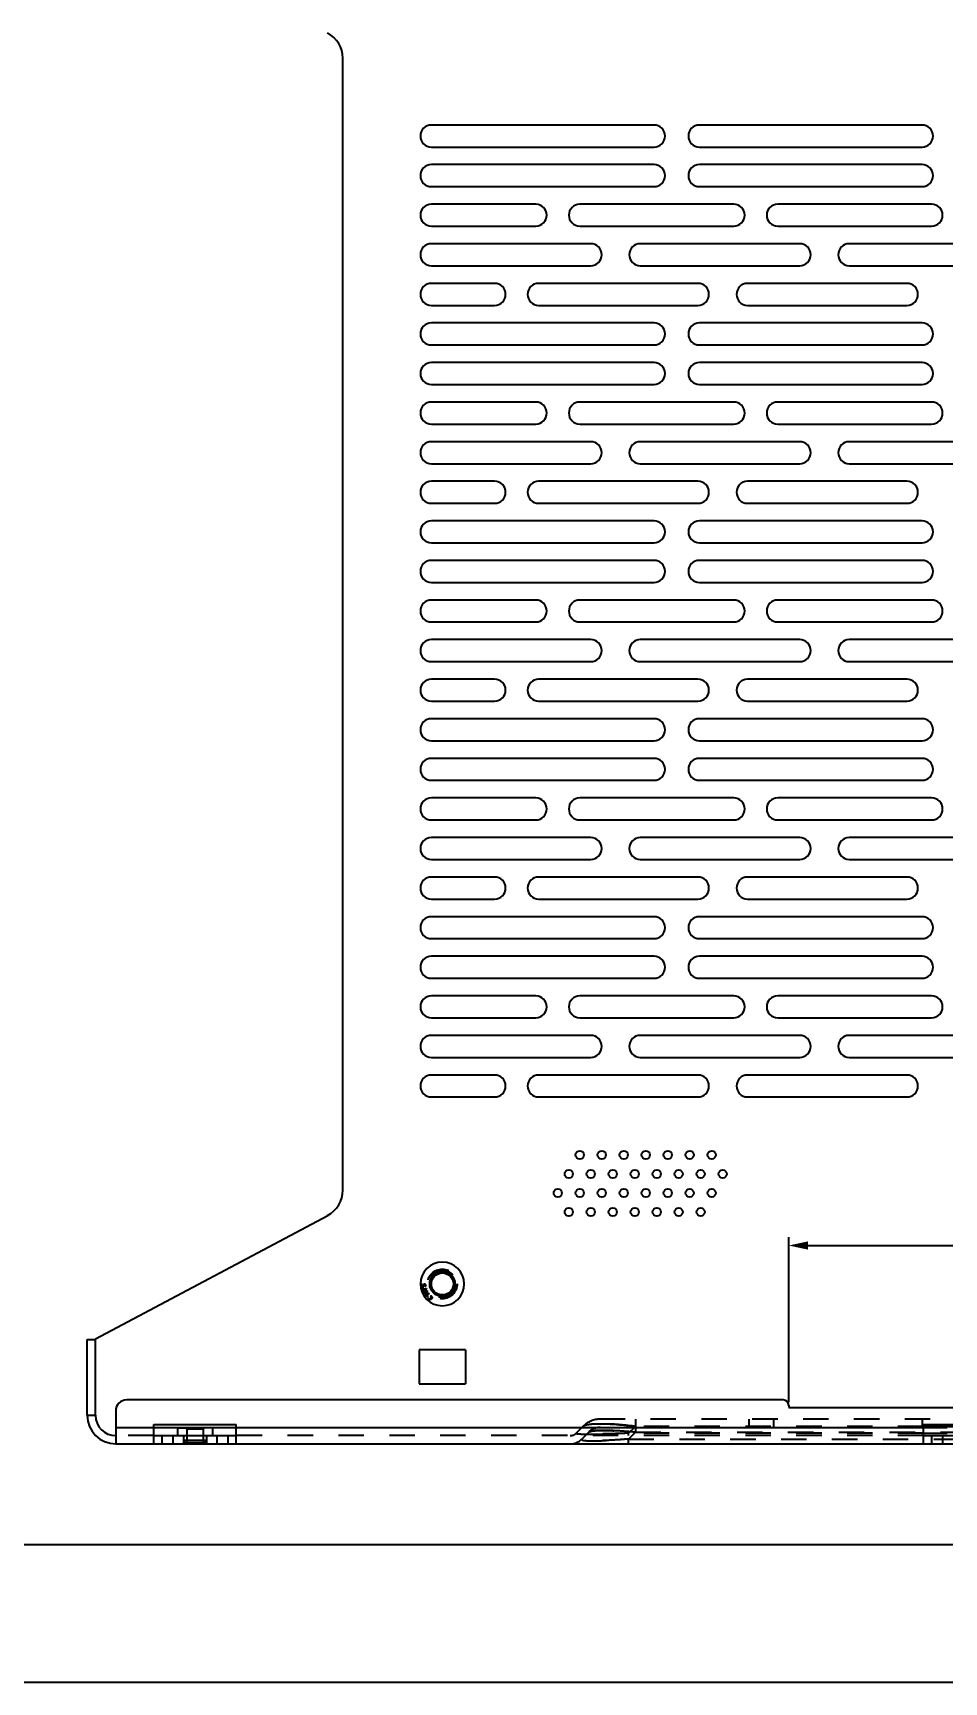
# Model space of a CAD drawing. Header units: millimetres. Extents: x -177 to 18421, y -5017 to 3255.
# Drawn here: x 14174.5 to 14340.3, y 1159.5 to 1459.4 of the extents above; entities that cross this region are included whole.
import ezdxf

# ---------------------------------------------------------------- set-up
doc = ezdxf.new("R2010")
doc.units = ezdxf.units.MM
doc.header["$LTSCALE"] = 46.255
doc.header["$PDMODE"] = 3
doc.header["$PDSIZE"] = 8
doc.linetypes.add('HIDDEN', pattern=[0.2, 0.1, -0.1])
doc.layers.get('0').update_dxf_attribs({"linetype": 'CONTINUOUS'})
doc.layers.get('Defpoints').update_dxf_attribs({"linetype": 'CONTINUOUS'})
for name, color, linetype in [('02___PRT_ALL_AXES', 7, 'CONTINUOUS'), ('03___PRT_ALL_CURVES', 7, 'CONTINUOUS'), ('DEFAULT_2', 8, 'HIDDEN')]:
    doc.layers.add(name, color=color, linetype=linetype)
doc.styles.get("Standard").update_dxf_attribs({"font": 'txt', "width": 0.85})
doc.dimstyles.new('DIMSTYLE_1', dxfattribs={"dimtxt": 3.5, "dimasz": 3.5, "dimexe": 1.5, "dimexo": 1, "dimgap": 0.875, "dimtad": 1, "dimdsep": 46, "dimtxsty": 'Standard', "dimblk": '_FILLED', "dimcen": 0.09, "dimadec": 0, "dimazin": 0, "dimtp": 0.01, "dimtm": 0.01, "dimtfac": 1, "dimtofl": 0, "dimtmove": 0, "dimatfit": 3, "dimldrblk": '_FILLED', "dimfxl": 0, "dimtolj": 1, "dimarcsym": 0})

# ---------------------------------------------------------------- blocks, each defined once
blk = doc.blocks.new('_FILLED')
at = {"color": 0, "linetype": 'ByBlock'}
blk.add_solid([(0, 0), (-1, 0.214), (-1, -0.214)], dxfattribs=at)
blk = doc.blocks.new('*D186')
at = {"color": 0, "linetype": 'Continuous', "lineweight": -2, "transparency": 16777216}
for p, q in [((14312.01, 1210.37), (14312.01, 1240.36)), ((14315.51, 1238.86), (14412.51, 1238.86)), ((14416.01, 1210.37), (14416.01, 1240.36))]:
    blk.add_line(p, q, dxfattribs=at)
at = {"layer": 'Defpoints', "color": 0, "linetype": 'Continuous', "transparency": 16777216}
for p in [(14416.01, 1238.86), (14312.01, 1209.37), (14416.01, 1209.37)]:
    blk.add_point(p, dxfattribs=at)
at = {"color": 0, "linetype": 'Continuous', "lineweight": -2, "transparency": 16777216, "xscale": 3.5, "yscale": 3.5, "zscale": 3.5, "rotation": 180}
blk.add_blockref('_FILLED', (14312.01, 1238.86), dxfattribs=at)
at = {"color": 0, "linetype": 'Continuous', "lineweight": -2, "transparency": 16777216, "xscale": 3.5, "yscale": 3.5, "zscale": 3.5}
blk.add_blockref('_FILLED', (14416.01, 1238.86), dxfattribs=at)
at = {"color": 0, "linetype": 'Continuous', "transparency": 16777216, "insert": (14364.01, 1243.24), "char_height": 3.5, "width": 12.75, "attachment_point": 2}
blk.add_mtext('\\A1;104', dxfattribs=at)
blk = doc.blocks.new('*D187')
at = {"color": 0, "linetype": 'Continuous', "lineweight": -2, "transparency": 16777216}
for p, q in [((14365.51, 1222.17), (14343.14, 1222.17)), ((14365.51, 1206.77), (14365.51, 1223.67)), ((14387.51, 1222.17), (14369.01, 1222.17)), ((14391.01, 1206.77), (14391.01, 1223.67))]:
    blk.add_line(p, q, dxfattribs=at)
at = {"layer": 'Defpoints', "color": 0, "linetype": 'Continuous', "transparency": 16777216}
for p in [(14391.01, 1222.17), (14365.51, 1205.77), (14391.01, 1205.77)]:
    blk.add_point(p, dxfattribs=at)
at = {"color": 0, "linetype": 'Continuous', "lineweight": -2, "transparency": 16777216, "xscale": 3.5, "yscale": 3.5, "zscale": 3.5, "rotation": 180}
blk.add_blockref('_FILLED', (14365.51, 1222.17), dxfattribs=at)
at = {"color": 0, "linetype": 'Continuous', "lineweight": -2, "transparency": 16777216, "xscale": 3.5, "yscale": 3.5, "zscale": 3.5}
blk.add_blockref('_FILLED', (14391.01, 1222.17), dxfattribs=at)
at = {"color": 0, "linetype": 'Continuous', "transparency": 16777216, "insert": (14356.98, 1226.55), "char_height": 3.5, "width": 17, "attachment_point": 3}
blk.add_mtext('\\A1;25.5', dxfattribs=at)

msp = doc.modelspace()

# ---------------------------------------------------------------- linework, layer by layer
at = {"color": 7, "linetype": 'Continuous'}
for p, q in [((14230.908, 1248.924), (14230.908, 1454.824)), ((14287.508, 1442.674), (14247.008, 1442.674)), ((14336.258, 1442.674), (14295.758, 1442.674)), ((14247.008, 1438.674), (14287.508, 1438.674)), ((14295.758, 1438.674), (14336.258, 1438.674)), ((14287.508, 1435.474), (14247.008, 1435.474)), ((14336.258, 1435.474), (14295.758, 1435.474)), ((14247.008, 1431.474), (14287.508, 1431.474)), ((14295.758, 1431.474), (14336.258, 1431.474)), ((14266.008, 1428.274), (14247.008, 1428.274)), ((14302.008, 1428.274), (14274.008, 1428.274)), ((14338.008, 1428.274), (14310.008, 1428.274)), ((14247.008, 1424.274), (14266.008, 1424.274)), ((14274.008, 1424.274), (14302.008, 1424.274)), ((14310.008, 1424.274), (14338.008, 1424.274)), ((14276.008, 1421.074), (14247.008, 1421.074)), ((14314.008, 1421.074), (14285.008, 1421.074)), ((14352.008, 1421.074), (14323.008, 1421.074)), ((14247.008, 1417.074), (14276.008, 1417.074)), ((14285.008, 1417.074), (14314.008, 1417.074)), ((14323.008, 1417.074), (14352.008, 1417.074)), ((14258.508, 1413.874), (14247.008, 1413.874)), ((14295.508, 1413.874), (14266.508, 1413.874)), ((14333.508, 1413.874), (14304.508, 1413.874)), ((14247.008, 1409.874), (14258.508, 1409.874)), ((14266.508, 1409.874), (14295.508, 1409.874)), ((14304.508, 1409.874), (14333.508, 1409.874)), ((14287.508, 1406.674), (14247.008, 1406.674)), ((14336.258, 1406.674), (14295.758, 1406.674)), ((14247.008, 1402.674), (14287.508, 1402.674)), ((14295.758, 1402.674), (14336.258, 1402.674)), ((14287.508, 1399.474), (14247.008, 1399.474)), ((14336.258, 1399.474), (14295.758, 1399.474)), ((14247.008, 1395.474), (14287.508, 1395.474)), ((14295.758, 1395.474), (14336.258, 1395.474)), ((14266.008, 1392.274), (14247.008, 1392.274)), ((14302.008, 1392.274), (14274.008, 1392.274)), ((14338.008, 1392.274), (14310.008, 1392.274)), ((14247.008, 1388.274), (14266.008, 1388.274)), ((14274.008, 1388.274), (14302.008, 1388.274)), ((14310.008, 1388.274), (14338.008, 1388.274)), ((14276.008, 1385.074), (14247.008, 1385.074)), ((14314.008, 1385.074), (14285.008, 1385.074)), ((14352.008, 1385.074), (14323.008, 1385.074)), ((14247.008, 1381.074), (14276.008, 1381.074)), ((14285.008, 1381.074), (14314.008, 1381.074)), ((14323.008, 1381.074), (14352.008, 1381.074)), ((14258.508, 1377.874), (14247.008, 1377.874)), ((14295.508, 1377.874), (14266.508, 1377.874)), ((14333.508, 1377.874), (14304.508, 1377.874)), ((14247.008, 1373.874), (14258.508, 1373.874)), ((14266.508, 1373.874), (14295.508, 1373.874)), ((14304.508, 1373.874), (14333.508, 1373.874)), ((14287.508, 1370.674), (14247.008, 1370.674)), ((14336.258, 1370.674), (14295.758, 1370.674)), ((14247.008, 1366.674), (14287.508, 1366.674)), ((14295.758, 1366.674), (14336.258, 1366.674)), ((14287.508, 1363.474), (14247.008, 1363.474)), ((14336.258, 1363.474), (14295.758, 1363.474)), ((14247.008, 1359.474), (14287.508, 1359.474)), ((14295.758, 1359.474), (14336.258, 1359.474)), ((14266.008, 1356.274), (14247.008, 1356.274)), ((14302.008, 1356.274), (14274.008, 1356.274)), ((14338.008, 1356.274), (14310.008, 1356.274)), ((14247.008, 1352.274), (14266.008, 1352.274)), ((14274.008, 1352.274), (14302.008, 1352.274)), ((14310.008, 1352.274), (14338.008, 1352.274)), ((14276.008, 1349.074), (14247.008, 1349.074)), ((14314.008, 1349.074), (14285.008, 1349.074)), ((14352.008, 1349.074), (14323.008, 1349.074)), ((14247.008, 1345.074), (14276.008, 1345.074)), ((14285.008, 1345.074), (14314.008, 1345.074)), ((14323.008, 1345.074), (14352.008, 1345.074)), ((14258.508, 1341.874), (14247.008, 1341.874)), ((14295.508, 1341.874), (14266.508, 1341.874)), ((14333.508, 1341.874), (14304.508, 1341.874)), ((14247.008, 1337.874), (14258.508, 1337.874)), ((14266.508, 1337.874), (14295.508, 1337.874)), ((14304.508, 1337.874), (14333.508, 1337.874)), ((14287.508, 1334.674), (14247.008, 1334.674)), ((14336.258, 1334.674), (14295.758, 1334.674)), ((14247.008, 1330.674), (14287.508, 1330.674)), ((14295.758, 1330.674), (14336.258, 1330.674)), ((14287.508, 1327.474), (14247.008, 1327.474)), ((14336.258, 1327.474), (14295.758, 1327.474)), ((14247.008, 1323.474), (14287.508, 1323.474)), ((14295.758, 1323.474), (14336.258, 1323.474)), ((14266.008, 1320.274), (14247.008, 1320.274)), ((14302.008, 1320.274), (14274.008, 1320.274)), ((14338.008, 1320.274), (14310.008, 1320.274)), ((14247.008, 1316.274), (14266.008, 1316.274)), ((14274.008, 1316.274), (14302.008, 1316.274)), ((14310.008, 1316.274), (14338.008, 1316.274)), ((14276.008, 1313.074), (14247.008, 1313.074)), ((14314.008, 1313.074), (14285.008, 1313.074)), ((14352.008, 1313.074), (14323.008, 1313.074)), ((14247.008, 1309.074), (14276.008, 1309.074)), ((14285.008, 1309.074), (14314.008, 1309.074)), ((14323.008, 1309.074), (14352.008, 1309.074)), ((14258.508, 1305.874), (14247.008, 1305.874)), ((14295.508, 1305.874), (14266.508, 1305.874)), ((14333.508, 1305.874), (14304.508, 1305.874)), ((14247.008, 1301.874), (14258.508, 1301.874)), ((14266.508, 1301.874), (14295.508, 1301.874)), ((14304.508, 1301.874), (14333.508, 1301.874)), ((14287.508, 1298.674), (14247.008, 1298.674)), ((14336.258, 1298.674), (14295.758, 1298.674)), ((14247.008, 1294.674), (14287.508, 1294.674)), ((14295.758, 1294.674), (14336.258, 1294.674)), ((14287.508, 1291.474), (14247.008, 1291.474)), ((14336.258, 1291.474), (14295.758, 1291.474)), ((14247.008, 1287.474), (14287.508, 1287.474)), ((14295.758, 1287.474), (14336.258, 1287.474)), ((14266.008, 1284.274), (14247.008, 1284.274)), ((14302.008, 1284.274), (14274.008, 1284.274)), ((14338.008, 1284.274), (14310.008, 1284.274)), ((14247.008, 1280.274), (14266.008, 1280.274)), ((14274.008, 1280.274), (14302.008, 1280.274)), ((14310.008, 1280.274), (14338.008, 1280.274)), ((14276.008, 1277.074), (14247.008, 1277.074)), ((14314.008, 1277.074), (14285.008, 1277.074)), ((14352.008, 1277.074), (14323.008, 1277.074)), ((14247.008, 1273.074), (14276.008, 1273.074)), ((14285.008, 1273.074), (14314.008, 1273.074)), ((14323.008, 1273.074), (14352.008, 1273.074)), ((14258.508, 1269.874), (14247.008, 1269.874)), ((14295.508, 1269.874), (14266.508, 1269.874)), ((14333.508, 1269.874), (14304.508, 1269.874)), ((14247.008, 1265.874), (14258.508, 1265.874)), ((14266.508, 1265.874), (14295.508, 1265.874)), ((14304.508, 1265.874), (14333.508, 1265.874)), ((14185.908, 1221.873), (14228.15, 1244.333)), ((14245.057, 1231.685), (14245.041, 1231.623)), ((14245.049, 1231.521), (14245.075, 1231.461)), ((14245.116, 1231.753), (14245.057, 1231.685)), ((14245.075, 1231.461), (14245.121, 1231.415)), ((14245.219, 1231.798), (14245.116, 1231.753)), ((14245.121, 1231.415), (14245.21, 1231.371)), ((14245.168, 1231.631), (14245.186, 1231.683)), ((14245.176, 1231.532), (14245.168, 1231.631)), ((14245.201, 1231.483), (14245.176, 1231.532)), ((14245.186, 1231.683), (14245.246, 1231.725)), ((14245.247, 1231.449), (14245.201, 1231.483)), ((14245.21, 1231.371), (14245.297, 1231.353)), ((14245.303, 1231.817), (14245.219, 1231.798)), ((14246.136, 1231.042), (14245.219, 1230.674)), ((14245.242, 1230.602), (14245.967, 1230.893)), ((14245.246, 1231.725), (14245.309, 1231.743)), ((14245.312, 1231.429), (14245.247, 1231.449)), ((14245.297, 1231.353), (14245.403, 1231.361)), ((14245.967, 1230.893), (14245.302, 1230.438)), ((14245.309, 1231.743), (14245.303, 1231.817)), ((14245.376, 1231.434), (14245.312, 1231.429)), ((14245.339, 1230.345), (14246.135, 1230.476)), ((14245.437, 1231.464), (14245.376, 1231.434)), ((14245.403, 1231.361), (14245.486, 1231.393)), ((14246.135, 1230.476), (14245.41, 1230.185)), ((14245.419, 1230.431), (14246.178, 1230.938)), ((14246.318, 1230.59), (14245.419, 1230.431)), ((14245.477, 1231.505), (14245.437, 1231.464)), ((14245.443, 1230.117), (14246.36, 1230.486)), ((14245.566, 1231.182), (14245.463, 1231.156)), ((14245.463, 1231.156), (14245.506, 1230.986)), ((14245.494, 1231.556), (14245.477, 1231.505)), ((14245.486, 1231.393), (14245.567, 1231.449)), ((14245.506, 1231.683), (14245.488, 1231.631)), ((14245.488, 1231.631), (14245.494, 1231.556)), ((14245.544, 1231.736), (14245.506, 1231.683)), ((14245.506, 1230.986), (14245.609, 1231.012)), ((14245.625, 1231.792), (14245.544, 1231.736)), ((14245.609, 1231.012), (14245.566, 1231.182)), ((14245.567, 1231.449), (14245.605, 1231.502)), ((14245.605, 1231.502), (14245.622, 1231.566)), ((14245.616, 1231.641), (14245.634, 1231.68)), ((14245.622, 1231.566), (14245.616, 1231.641)), ((14245.709, 1231.811), (14245.625, 1231.792)), ((14245.634, 1231.68), (14245.674, 1231.721)), ((14245.674, 1231.721), (14245.736, 1231.738)), ((14245.794, 1231.818), (14245.709, 1231.811)), ((14245.736, 1231.738), (14245.779, 1231.742)), ((14245.779, 1231.742), (14245.843, 1231.734)), ((14245.88, 1231.812), (14245.794, 1231.818)), ((14245.86, 1231.522), (14245.818, 1231.506)), ((14245.818, 1231.506), (14245.824, 1231.432)), ((14245.824, 1231.432), (14245.887, 1231.449)), ((14245.939, 1230.074), (14245.834, 1230.001)), ((14245.834, 1230.001), (14246.004, 1229.754)), ((14245.843, 1231.734), (14245.889, 1231.7)), ((14245.9, 1231.55), (14245.86, 1231.522)), ((14245.969, 1231.769), (14245.88, 1231.812)), ((14245.887, 1231.449), (14245.969, 1231.493)), ((14245.889, 1231.7), (14245.913, 1231.664)), ((14245.919, 1231.59), (14245.9, 1231.55)), ((14245.913, 1231.664), (14245.919, 1231.59)), ((14246.583, 1230.151), (14245.939, 1230.074)), ((14246.015, 1231.722), (14245.969, 1231.769)), ((14245.969, 1231.493), (14246.028, 1231.548)), ((14245.989, 1230.001), (14246.442, 1230.055)), ((14246.109, 1229.826), (14245.989, 1230.001)), ((14246.04, 1231.674), (14246.015, 1231.722)), ((14246.028, 1231.548), (14246.045, 1231.612)), ((14246.045, 1231.612), (14246.04, 1231.674)), ((14246.442, 1230.055), (14246.109, 1229.826)), ((14246.178, 1230.938), (14246.136, 1231.042)), ((14246.151, 1229.764), (14246.625, 1230.089)), ((14246.36, 1230.486), (14246.318, 1230.59)), ((14246.625, 1230.089), (14246.583, 1230.151)), ((14246.004, 1229.754), (14245.758, 1229.586)), ((14245.802, 1229.525), (14246.046, 1229.692)), ((14246.046, 1229.692), (14246.117, 1229.589)), ((14246.117, 1229.589), (14246.222, 1229.661)), ((14246.222, 1229.661), (14246.151, 1229.764)), ((14246.381, 1229.549), (14246.303, 1229.476)), ((14246.303, 1229.476), (14246.424, 1229.348)), ((14246.389, 1229.018), (14246.326, 1228.941)), ((14246.501, 1229.422), (14246.381, 1229.549)), ((14246.996, 1229.209), (14246.389, 1229.018)), ((14246.424, 1229.348), (14246.501, 1229.422)), ((14246.466, 1228.955), (14247.004, 1229.12)), ((14246.737, 1228.734), (14246.466, 1228.955)), ((14246.674, 1228.657), (14246.737, 1228.734)), ((14246.879, 1229.58), (14246.815, 1229.522)), ((14246.815, 1229.522), (14246.864, 1229.482)), ((14246.864, 1229.482), (14246.924, 1229.516)), ((14246.971, 1229.614), (14246.879, 1229.58)), ((14246.924, 1229.516), (14246.979, 1229.525)), ((14247.037, 1229.615), (14246.971, 1229.614)), ((14246.979, 1229.525), (14247.041, 1229.502)), ((14247.069, 1229.26), (14246.996, 1229.209)), ((14247.004, 1229.12), (14247.064, 1229.154)), ((14247.118, 1229.577), (14247.037, 1229.615)), ((14247.041, 1229.502), (14247.08, 1229.471)), ((14247.064, 1229.154), (14247.127, 1229.212)), ((14247.096, 1229.293), (14247.069, 1229.26)), ((14247.08, 1229.471), (14247.115, 1229.415)), ((14247.117, 1229.358), (14247.096, 1229.293)), ((14247.115, 1229.415), (14247.117, 1229.358)), ((14247.157, 1229.545), (14247.118, 1229.577)), ((14247.127, 1229.212), (14247.154, 1229.245)), ((14247.154, 1229.245), (14247.198, 1229.319)), ((14247.202, 1229.481), (14247.157, 1229.545)), ((14247.198, 1229.319), (14247.214, 1229.417)), ((14247.214, 1229.417), (14247.202, 1229.481)), ((14184.408, 1221.773), (14185.908, 1221.773)), ((14185.908, 1207.974), (14185.908, 1221.773)), ((14244.808, 1219.874), (14244.808, 1213.674)), ((14253.208, 1219.874), (14244.808, 1219.874)), ((14253.208, 1219.874), (14253.208, 1213.674)), ((14244.808, 1213.674), (14253.208, 1213.674)), ((14184.408, 1207.974), (14185.908, 1207.974)), ((14336.508, 1205.956), (14351.508, 1205.956)), ((14196.508, 1205.774), (14211.508, 1205.774)), ((14196.508, 1204.274), (14211.508, 1204.274)), ((14198.008, 1204.274), (14198.008, 1202.774)), ((14200.008, 1204.274), (14200.008, 1202.774)), ((14200.846, 1205.774), (14200.846, 1205.724)), ((14200.846, 1205.724), (14200.856, 1205.724)), ((14200.856, 1205.774), (14200.856, 1205.724)), ((14201.12, 1205.774), (14201.12, 1205.724)), ((14201.152, 1205.724), (14201.12, 1205.724)), ((14201.152, 1205.774), (14201.152, 1205.724)), ((14201.233, 1205.774), (14201.233, 1205.724)), ((14201.283, 1205.724), (14201.233, 1205.724)), ((14201.283, 1205.774), (14201.283, 1205.724)), ((14201.377, 1205.774), (14201.377, 1205.724)), ((14201.42, 1205.724), (14201.377, 1205.724)), ((14201.42, 1205.774), (14201.42, 1205.724)), ((14201.783, 1205.774), (14201.783, 1205.724)), ((14201.783, 1205.724), (14201.857, 1205.724)), ((14201.818, 1205.774), (14201.818, 1205.724)), ((14201.832, 1205.774), (14201.832, 1205.724)), ((14201.836, 1205.774), (14201.836, 1205.724)), ((14201.857, 1205.774), (14201.857, 1205.724)), ((14202.621, 1205.774), (14202.621, 1205.724)), ((14202.621, 1205.724), (14203.039, 1205.724)), ((14202.658, 1205.774), (14202.658, 1205.724)), ((14202.751, 1205.774), (14202.751, 1205.724)), ((14203.039, 1205.774), (14203.039, 1205.724)), ((14208.008, 1204.274), (14208.008, 1202.774)), ((14210.008, 1204.274), (14210.008, 1202.774)), ((14336.508, 1204.713), (14340.833, 1204.713)), ((14336.508, 1204.274), (14351.508, 1204.274)), ((14338.008, 1204.274), (14338.008, 1202.774)), ((14340.008, 1204.274), (14340.008, 1202.774)), ((13724.839, 1159.458), (15274.839, 1159.458))]:
    msp.add_line(p, q, dxfattribs=at)
at = {"color": 3, "linetype": 'Continuous'}
for p, q in [((14184.408, 1207.974), (14184.408, 1221.773)), ((14311.008, 1210.774), (14191.608, 1210.774)), ((14312.008, 1209.774), (14312.008, 1209.374)), ((14312.008, 1209.374), (14364.508, 1209.374)), ((14189.608, 1208.774), (14189.608, 1202.774)), ((14196.508, 1202.774), (14196.508, 1206.274)), ((14196.508, 1206.274), (14211.508, 1206.274)), ((14211.508, 1202.774), (14211.508, 1206.274)), ((14336.508, 1206.274), (14351.508, 1206.274)), ((14336.508, 1202.774), (14336.508, 1206.274)), ((14189.608, 1205.774), (14196.508, 1205.774)), ((14211.508, 1205.774), (14336.508, 1205.774)), ((14189.608, 1202.774), (14638.408, 1202.774))]:
    msp.add_line(p, q, dxfattribs=at)
at = {"color": 7, "linetype": 'Continuous'}
msp.add_lwpolyline([(13749.839, 1184.458), (15249.839, 1184.458), (15249.839, 2234.458), (13749.839, 2234.458)], close=True, dxfattribs=at)
for radius in [2.3, 2]:
    msp.add_circle((14249.008, 1231.874), radius, dxfattribs=at)
for centre, radius, start, end in [((14225.708, 1454.824), 5.2, 0, 62), ((14247.008, 1440.674), 2, 90, 270), ((14287.508, 1440.674), 2, 270, 90), ((14295.758, 1440.674), 2, 90, 270), ((14336.258, 1440.674), 2, 270, 90), ((14247.008, 1433.474), 2, 90, 270), ((14287.508, 1433.474), 2, 270, 90), ((14295.758, 1433.474), 2, 90, 270), ((14336.258, 1433.474), 2, 270, 90), ((14247.008, 1426.274), 2, 90, 270), ((14266.008, 1426.274), 2, 270, 90), ((14274.008, 1426.274), 2, 90, 270), ((14302.008, 1426.274), 2, 270, 90), ((14310.008, 1426.274), 2, 90, 270), ((14338.008, 1426.274), 2, 270, 90), ((14247.008, 1419.074), 2, 90, 270), ((14276.008, 1419.074), 2, 270, 90), ((14285.008, 1419.074), 2, 90, 270), ((14314.008, 1419.074), 2, 270, 90), ((14323.008, 1419.074), 2, 90, 270), ((14247.008, 1411.874), 2, 90, 270), ((14258.508, 1411.874), 2, 270, 90), ((14266.508, 1411.874), 2, 90, 270), ((14295.508, 1411.874), 2, 270, 90), ((14304.508, 1411.874), 2, 90, 270), ((14333.508, 1411.874), 2, 270, 90), ((14247.008, 1404.674), 2, 90, 270), ((14287.508, 1404.674), 2, 270, 90), ((14295.758, 1404.674), 2, 90, 270), ((14336.258, 1404.674), 2, 270, 90), ((14247.008, 1397.474), 2, 90, 270), ((14287.508, 1397.474), 2, 270, 90), ((14295.758, 1397.474), 2, 90, 270), ((14336.258, 1397.474), 2, 270, 90), ((14247.008, 1390.274), 2, 90, 270), ((14266.008, 1390.274), 2, 270, 90), ((14274.008, 1390.274), 2, 90, 270), ((14302.008, 1390.274), 2, 270, 90), ((14310.008, 1390.274), 2, 90, 270), ((14338.008, 1390.274), 2, 270, 90), ((14247.008, 1383.074), 2, 90, 270), ((14276.008, 1383.074), 2, 270, 90), ((14285.008, 1383.074), 2, 90, 270), ((14314.008, 1383.074), 2, 270, 90), ((14323.008, 1383.074), 2, 90, 270), ((14247.008, 1375.874), 2, 90, 270), ((14258.508, 1375.874), 2, 270, 90), ((14266.508, 1375.874), 2, 90, 270), ((14295.508, 1375.874), 2, 270, 90), ((14304.508, 1375.874), 2, 90, 270), ((14333.508, 1375.874), 2, 270, 90), ((14247.008, 1368.674), 2, 90, 270), ((14287.508, 1368.674), 2, 270, 90), ((14295.758, 1368.674), 2, 90, 270), ((14336.258, 1368.674), 2, 270, 90), ((14247.008, 1361.474), 2, 90, 270), ((14287.508, 1361.474), 2, 270, 90), ((14295.758, 1361.474), 2, 90, 270), ((14336.258, 1361.474), 2, 270, 90), ((14247.008, 1354.274), 2, 90, 270), ((14266.008, 1354.274), 2, 270, 90), ((14274.008, 1354.274), 2, 90, 270), ((14302.008, 1354.274), 2, 270, 90), ((14310.008, 1354.274), 2, 90, 270), ((14338.008, 1354.274), 2, 270, 90), ((14247.008, 1347.074), 2, 90, 270), ((14276.008, 1347.074), 2, 270, 90), ((14285.008, 1347.074), 2, 90, 270), ((14314.008, 1347.074), 2, 270, 90), ((14323.008, 1347.074), 2, 90, 270), ((14247.008, 1339.874), 2, 90, 270), ((14258.508, 1339.874), 2, 270, 90), ((14266.508, 1339.874), 2, 90, 270), ((14295.508, 1339.874), 2, 270, 90), ((14304.508, 1339.874), 2, 90, 270), ((14333.508, 1339.874), 2, 270, 90), ((14247.008, 1332.674), 2, 90, 270), ((14287.508, 1332.674), 2, 270, 90), ((14295.758, 1332.674), 2, 90, 270), ((14336.258, 1332.674), 2, 270, 90), ((14247.008, 1325.474), 2, 90, 270), ((14287.508, 1325.474), 2, 270, 90), ((14295.758, 1325.474), 2, 90, 270), ((14336.258, 1325.474), 2, 270, 90), ((14247.008, 1318.274), 2, 90, 270), ((14266.008, 1318.274), 2, 270, 90), ((14274.008, 1318.274), 2, 90, 270), ((14302.008, 1318.274), 2, 270, 90), ((14310.008, 1318.274), 2, 90, 270), ((14338.008, 1318.274), 2, 270, 90), ((14247.008, 1311.074), 2, 90, 270), ((14276.008, 1311.074), 2, 270, 90), ((14285.008, 1311.074), 2, 90, 270), ((14314.008, 1311.074), 2, 270, 90), ((14323.008, 1311.074), 2, 90, 270), ((14247.008, 1303.874), 2, 90, 270), ((14258.508, 1303.874), 2, 270, 90), ((14266.508, 1303.874), 2, 90, 270), ((14295.508, 1303.874), 2, 270, 90), ((14304.508, 1303.874), 2, 90, 270), ((14333.508, 1303.874), 2, 270, 90), ((14247.008, 1296.674), 2, 90, 270), ((14287.508, 1296.674), 2, 270, 90), ((14295.758, 1296.674), 2, 90, 270), ((14336.258, 1296.674), 2, 270, 90), ((14247.008, 1289.474), 2, 90, 270), ((14287.508, 1289.474), 2, 270, 90), ((14295.758, 1289.474), 2, 90, 270), ((14336.258, 1289.474), 2, 270, 90), ((14247.008, 1282.274), 2, 90, 270), ((14266.008, 1282.274), 2, 270, 90), ((14274.008, 1282.274), 2, 90, 270), ((14302.008, 1282.274), 2, 270, 90), ((14310.008, 1282.274), 2, 90, 270), ((14338.008, 1282.274), 2, 270, 90), ((14247.008, 1275.074), 2, 90, 270), ((14276.008, 1275.074), 2, 270, 90), ((14285.008, 1275.074), 2, 90, 270), ((14314.008, 1275.074), 2, 270, 90), ((14323.008, 1275.074), 2, 90, 270), ((14247.008, 1267.874), 2, 90, 270), ((14258.508, 1267.874), 2, 270, 90), ((14266.508, 1267.874), 2, 90, 270), ((14295.508, 1267.874), 2, 270, 90), ((14304.508, 1267.874), 2, 90, 270), ((14333.508, 1267.874), 2, 270, 90), ((14225.708, 1248.924), 5.2, 298, 0), ((14249.008, 1231.874), 3.975, 180, 0), ((14189.608, 1207.974), 3.7, 180, 270)]:
    msp.add_arc(centre, radius, start, end, dxfattribs=at)
at = {"color": 3, "linetype": 'Continuous'}
for centre, radius, start, end in [((14191.608, 1208.774), 2, 90, 180), ((14311.008, 1209.774), 1, 0, 90), ((14189.608, 1207.974), 5.2, 180, 270)]:
    msp.add_arc(centre, radius, start, end, dxfattribs=at)
at = {"layer": '02___PRT_ALL_AXES', "color": 7, "linetype": 'Continuous'}
for p, q in [((14200.833, 1205.774), (14200.833, 1204.274)), ((14207.183, 1205.774), (14207.183, 1204.274))]:
    msp.add_line(p, q, dxfattribs=at)
at = {"layer": '02___PRT_ALL_AXES', "color": 8, "linetype": 'HIDDEN'}
for p, q in [((14200.833, 1204.274), (14207.183, 1204.274)), ((14201.898, 1204.274), (14201.898, 1203.424)), ((14202.098, 1203.424), (14201.898, 1203.034)), ((14201.898, 1203.424), (14206.118, 1203.424)), ((14201.898, 1203.034), (14201.898, 1202.904)), ((14201.898, 1203.034), (14206.118, 1203.034)), ((14201.898, 1202.904), (14206.118, 1202.904)), ((14201.908, 1204.274), (14201.908, 1202.774)), ((14202.508, 1205.474), (14202.508, 1202.904)), ((14205.508, 1205.474), (14205.508, 1202.904)), ((14206.118, 1203.034), (14205.918, 1203.424)), ((14206.108, 1204.274), (14206.108, 1202.774)), ((14206.118, 1204.274), (14206.118, 1203.424)), ((14206.118, 1203.034), (14206.118, 1202.904)), ((14201.908, 1202.774), (14206.108, 1202.774))]:
    msp.add_line(p, q, dxfattribs=at)
at = {"layer": '02___PRT_ALL_AXES', "color": 7, "linetype": 'Continuous'}
for centre in [(14274.008, 1255.338), (14278.008, 1255.338), (14282.008, 1255.338), (14286.008, 1255.338), (14290.008, 1255.338), (14294.008, 1255.338), (14298.008, 1255.338), (14272.008, 1251.874), (14276.008, 1251.874), (14280.008, 1251.874), (14284.008, 1251.874), (14288.008, 1251.874), (14292.008, 1251.874), (14296.008, 1251.874), (14300.008, 1251.874), (14270.008, 1248.41), (14274.008, 1248.41), (14278.008, 1248.41), (14282.008, 1248.41), (14286.008, 1248.41), (14290.008, 1248.41), (14294.008, 1248.41), (14298.008, 1248.41), (14272.008, 1244.946), (14276.008, 1244.946), (14280.008, 1244.946), (14284.008, 1244.946), (14288.008, 1244.946), (14292.008, 1244.946), (14296.008, 1244.946)]:
    msp.add_circle(centre, 0.75, dxfattribs=at)
at = {"layer": '02___PRT_ALL_AXES', "color": 8, "linetype": 'HIDDEN'}
for radius in [2.69, 2.49]:
    msp.add_circle((14249.008, 1231.874), radius, dxfattribs=at)
at = {"layer": '02___PRT_ALL_AXES', "color": 7, "linetype": 'Continuous'}
msp.add_arc((14249.008, 1231.874), 3.975, 0, 180, dxfattribs=at)
at = {"layer": '03___PRT_ALL_CURVES', "color": 8, "linetype": 'HIDDEN'}
msp.add_line((14206.108, 1202.774), (14201.908, 1202.774), dxfattribs=at)
at = {"layer": 'DEFAULT_2', "color": 8, "linetype": 'HIDDEN'}
for p, q in [((14185.908, 1221.773), (14185.908, 1221.873)), ((14273.326, 1204.713), (14274.569, 1205.956)), ((14365.508, 1207.274), (14277.751, 1207.274)), ((14282.872, 1204.713), (14284.115, 1205.956)), ((14284.115, 1207.274), (14284.115, 1205.956)), ((14336.508, 1205.956), (14284.115, 1205.956)), ((14304.758, 1207.274), (14304.758, 1205.774)), ((14309.258, 1207.274), (14309.258, 1205.774)), ((14336.258, 1207.274), (14336.258, 1205.774)), ((14196.508, 1204.274), (14189.608, 1204.274)), ((14200.856, 1205.724), (14201.12, 1205.724)), ((14200.86, 1205.774), (14200.86, 1205.724)), ((14200.884, 1205.774), (14200.884, 1205.724)), ((14200.917, 1205.774), (14200.917, 1205.724)), ((14200.931, 1205.774), (14200.931, 1205.724)), ((14200.972, 1205.774), (14200.972, 1205.724)), ((14200.983, 1205.774), (14200.983, 1205.724)), ((14200.988, 1205.774), (14200.988, 1205.724)), ((14201.009, 1205.774), (14201.009, 1205.724)), ((14201.019, 1205.774), (14201.019, 1205.724)), ((14201.021, 1205.774), (14201.021, 1205.724)), ((14201.048, 1205.774), (14201.048, 1205.724)), ((14201.056, 1205.774), (14201.056, 1205.724)), ((14201.102, 1205.774), (14201.102, 1205.724)), ((14201.109, 1205.774), (14201.109, 1205.724)), ((14201.11, 1205.774), (14201.11, 1205.724)), ((14201.122, 1205.774), (14201.122, 1205.724)), ((14201.152, 1205.724), (14201.233, 1205.724)), ((14201.185, 1205.774), (14201.185, 1205.724)), ((14201.214, 1205.774), (14201.214, 1205.724)), ((14201.246, 1205.774), (14201.246, 1205.724)), ((14201.283, 1205.724), (14201.377, 1205.724)), ((14201.284, 1205.774), (14201.284, 1205.724)), ((14201.292, 1205.774), (14201.292, 1205.724)), ((14201.296, 1205.774), (14201.296, 1205.724)), ((14201.297, 1205.774), (14201.297, 1205.724)), ((14201.3, 1205.774), (14201.3, 1205.724)), ((14201.308, 1205.774), (14201.308, 1205.724)), ((14201.345, 1205.774), (14201.345, 1205.724)), ((14201.35, 1205.774), (14201.35, 1205.724)), ((14201.356, 1205.774), (14201.356, 1205.724)), ((14201.376, 1205.774), (14201.376, 1205.724)), ((14201.397, 1205.774), (14201.397, 1205.724)), ((14201.413, 1205.774), (14201.413, 1205.724)), ((14201.419, 1205.774), (14201.419, 1205.724)), ((14201.42, 1205.724), (14201.783, 1205.724)), ((14201.424, 1205.774), (14201.424, 1205.724)), ((14201.427, 1205.774), (14201.427, 1205.724)), ((14201.436, 1205.774), (14201.436, 1205.724)), ((14201.456, 1205.774), (14201.456, 1205.724)), ((14201.475, 1205.774), (14201.475, 1205.724)), ((14201.508, 1205.774), (14201.508, 1205.724)), ((14201.537, 1205.774), (14201.537, 1205.724)), ((14201.579, 1205.774), (14201.579, 1205.724)), ((14201.592, 1205.774), (14201.592, 1205.724)), ((14201.626, 1205.774), (14201.626, 1205.724)), ((14201.634, 1205.774), (14201.634, 1205.724)), ((14201.644, 1205.774), (14201.644, 1205.724)), ((14201.667, 1205.774), (14201.667, 1205.724)), ((14201.678, 1205.774), (14201.678, 1205.724)), ((14201.69, 1205.774), (14201.69, 1205.724)), ((14201.696, 1205.774), (14201.696, 1205.724)), ((14201.706, 1205.774), (14201.706, 1205.724)), ((14201.715, 1205.774), (14201.715, 1205.724)), ((14201.723, 1205.774), (14201.723, 1205.724)), ((14201.755, 1205.774), (14201.755, 1205.724)), ((14201.758, 1205.774), (14201.758, 1205.724)), ((14201.762, 1205.774), (14201.762, 1205.724)), ((14201.768, 1205.774), (14201.768, 1205.724)), ((14201.776, 1205.774), (14201.776, 1205.724)), ((14201.816, 1205.774), (14201.816, 1205.724)), ((14201.827, 1205.774), (14201.827, 1205.724)), ((14201.834, 1205.774), (14201.834, 1205.724)), ((14201.842, 1205.774), (14201.842, 1205.724)), ((14201.843, 1205.774), (14201.843, 1205.724)), ((14201.849, 1205.774), (14201.849, 1205.724)), ((14201.857, 1205.724), (14202.621, 1205.724)), ((14201.864, 1205.774), (14201.864, 1205.724)), ((14201.866, 1205.774), (14201.866, 1205.724)), ((14201.907, 1205.774), (14201.907, 1205.724)), ((14201.921, 1205.774), (14201.921, 1205.724)), ((14201.973, 1205.774), (14201.973, 1205.724)), ((14201.974, 1205.774), (14201.974, 1205.724)), ((14201.98, 1205.774), (14201.98, 1205.724)), ((14202.013, 1205.774), (14202.013, 1205.724)), ((14202.029, 1205.774), (14202.029, 1205.724)), ((14202.03, 1205.774), (14202.03, 1205.724)), ((14202.052, 1205.774), (14202.052, 1205.724)), ((14202.061, 1205.774), (14202.061, 1205.724)), ((14202.091, 1205.774), (14202.091, 1205.724)), ((14202.099, 1205.774), (14202.099, 1205.724)), ((14202.125, 1205.774), (14202.125, 1205.724)), ((14202.144, 1205.774), (14202.144, 1205.724)), ((14202.158, 1205.774), (14202.158, 1205.724)), ((14202.161, 1205.774), (14202.161, 1205.724)), ((14202.183, 1205.774), (14202.183, 1205.724)), ((14202.194, 1205.774), (14202.194, 1205.724)), ((14202.198, 1205.774), (14202.198, 1205.724)), ((14202.2, 1205.774), (14202.2, 1205.724)), ((14202.203, 1205.774), (14202.203, 1205.724)), ((14202.508, 1205.474), (14202.208, 1205.774)), ((14202.218, 1205.774), (14202.218, 1205.724)), ((14202.219, 1205.774), (14202.219, 1205.724)), ((14202.239, 1205.774), (14202.239, 1205.724)), ((14202.253, 1205.774), (14202.253, 1205.724)), ((14202.262, 1205.774), (14202.262, 1205.724)), ((14202.263, 1205.774), (14202.263, 1205.724)), ((14202.274, 1205.774), (14202.274, 1205.724)), ((14202.279, 1205.774), (14202.279, 1205.724)), ((14202.301, 1205.774), (14202.301, 1205.724)), ((14202.303, 1205.774), (14202.303, 1205.724)), ((14202.343, 1205.774), (14202.343, 1205.724)), ((14202.351, 1205.774), (14202.351, 1205.724)), ((14202.357, 1205.774), (14202.357, 1205.724)), ((14202.358, 1205.774), (14202.358, 1205.724)), ((14202.405, 1205.774), (14202.405, 1205.724)), ((14202.418, 1205.774), (14202.418, 1205.724)), ((14202.421, 1205.774), (14202.421, 1205.724)), ((14202.422, 1205.774), (14202.422, 1205.724)), ((14202.427, 1205.774), (14202.427, 1205.724)), ((14202.454, 1205.774), (14202.454, 1205.724)), ((14202.457, 1205.774), (14202.457, 1205.724)), ((14202.473, 1205.774), (14202.473, 1205.724)), ((14202.478, 1205.774), (14202.478, 1205.724)), ((14202.483, 1205.774), (14202.483, 1205.724)), ((14202.485, 1205.774), (14202.485, 1205.724)), ((14202.5, 1205.774), (14202.5, 1205.724)), ((14202.502, 1205.774), (14202.502, 1205.724)), ((14202.508, 1205.474), (14202.508, 1202.904)), ((14205.508, 1205.474), (14202.508, 1205.474)), ((14202.518, 1205.774), (14202.518, 1205.724)), ((14202.552, 1205.774), (14202.552, 1205.724)), ((14202.567, 1205.774), (14202.567, 1205.724)), ((14202.57, 1205.774), (14202.57, 1205.724)), ((14202.574, 1205.774), (14202.574, 1205.724)), ((14202.626, 1205.774), (14202.626, 1205.724)), ((14202.915, 1205.774), (14202.915, 1205.724)), ((14202.958, 1205.774), (14202.958, 1205.724)), ((14202.973, 1205.774), (14202.973, 1205.724)), ((14203.02, 1205.774), (14203.02, 1205.724)), ((14203.036, 1205.774), (14203.036, 1205.724)), ((14203.039, 1205.724), (14203.341, 1205.724)), ((14203.071, 1205.774), (14203.071, 1205.724)), ((14203.076, 1205.774), (14203.076, 1205.724)), ((14203.099, 1205.774), (14203.099, 1205.724)), ((14203.137, 1205.774), (14203.137, 1205.724)), ((14203.181, 1205.774), (14203.181, 1205.724)), ((14203.183, 1205.774), (14203.183, 1205.724)), ((14203.188, 1205.774), (14203.188, 1205.724)), ((14203.215, 1205.774), (14203.215, 1205.724)), ((14203.233, 1205.774), (14203.233, 1205.724)), ((14203.234, 1205.774), (14203.234, 1205.724)), ((14203.236, 1205.774), (14203.236, 1205.724)), ((14203.252, 1205.774), (14203.252, 1205.724)), ((14203.252, 1205.774), (14203.252, 1205.724)), ((14203.262, 1205.774), (14203.262, 1205.724)), ((14203.296, 1205.774), (14203.296, 1205.724)), ((14203.305, 1205.774), (14203.305, 1205.724)), ((14203.321, 1205.774), (14203.321, 1205.724)), ((14203.326, 1205.774), (14203.326, 1205.724)), ((14203.341, 1205.774), (14203.341, 1205.724)), ((14205.508, 1205.474), (14205.808, 1205.774)), ((14205.508, 1205.474), (14205.508, 1202.904)), ((14336.508, 1204.274), (14211.508, 1204.274)), ((14274.387, 1203.653), (14275.63, 1204.895)), ((14282.872, 1203.653), (14284.115, 1204.895)), ((14282.872, 1204.274), (14282.872, 1204.713)), ((14336.508, 1204.713), (14282.872, 1204.713)), ((14282.872, 1202.774), (14282.872, 1203.653)), ((14282.872, 1203.653), (14545.145, 1203.653)), ((14284.115, 1205.774), (14284.115, 1204.895)), ((14284.115, 1204.895), (14543.904, 1204.895)), ((14336.508, 1205.774), (14340.833, 1205.774))]:
    msp.add_line(p, q, dxfattribs=at)
msp.add_circle((14249.008, 1231.874), 2.7, dxfattribs=at)
for centre, radius, start, end in [((14277.751, 1202.774), 4.5, 90.00028, 135.0002), ((14272.266, 1205.774), 1.5, 270, 315), ((14272.266, 1205.774), 3, 270, 315), ((14277.751, 1202.774), 3, 90.00042, 135.00029), ((14273.855, 1091.811), 113.549, 84.8156, 85.42559)]:
    msp.add_arc(centre, radius, start, end, dxfattribs=at)
for points, knots in [([(14284.115, 1205.956), (14282.951, 1206.101), (14280.789, 1206.333), (14277.932, 1206.482), (14276.011, 1206.426), (14274.994, 1206.207), (14274.665, 1206.052), (14274.569, 1205.956)], [0, 0, 0, 0, 0.364696, 0.6755135, 0.8910706, 0.9577057, 1, 1, 1, 1]), ([(14274.569, 1205.956), (14274.752, 1206.14), (14275.524, 1206.344), (14276.247, 1206.409), (14276.732, 1206.431)], [0, 0, 0, 0, 0.3481442, 1, 1, 1, 1]), ([(14276.732, 1206.431), (14276.874, 1206.437), (14277.505, 1206.457), (14278.136, 1206.448), (14278.626, 1206.431)], [0, 0, 0, 0, 0.2245231, 1, 1, 1, 1]), ([(14278.626, 1206.431), (14279.043, 1206.417), (14280.878, 1206.321), (14282.707, 1206.132), (14284.115, 1205.956)], [0, 0, 0, 0, 0.2273017, 1, 1, 1, 1]), ([(14282.872, 1204.713), (14281.594, 1204.668), (14279.212, 1204.593), (14276.432, 1204.544), (14274.793, 1204.551), (14274.141, 1204.576), (14273.814, 1204.588), (14273.558, 1204.625), (14273.434, 1204.622), (14273.305, 1204.692), (14273.326, 1204.713)], [0, 0, 0, 0, 0.4005653, 0.7468451, 0.8697118, 0.9150757, 0.9497829, 0.9745514, 0.9903005, 1, 1, 1, 1]), ([(14273.326, 1204.713), (14273.31, 1204.697), (14273.392, 1204.632), (14273.493, 1204.634), (14273.786, 1204.582), (14274.316, 1204.571), (14274.801, 1204.556), (14275.094, 1204.552)], [0, 0, 0, 0, 0.0397029, 0.1012553, 0.198215, 0.5119632, 1, 1, 1, 1]), ([(14274.387, 1203.653), (14274.369, 1203.635), (14274.334, 1203.592), (14274.376, 1203.505), (14274.492, 1203.46), (14274.673, 1203.411), (14274.948, 1203.375), (14275.509, 1203.331), (14276.454, 1203.318), (14277.82, 1203.347), (14279.415, 1203.419), (14281.124, 1203.523), (14282.288, 1203.608), (14282.872, 1203.653)], [0, 0, 0, 0, 0.0087673, 0.0163293, 0.0291176, 0.0503295, 0.0816817, 0.1243983, 0.245286, 0.4078699, 0.5967712, 0.7972074, 1, 1, 1, 1]), ([(14282.872, 1203.653), (14282.288, 1203.608), (14281.124, 1203.523), (14279.415, 1203.419), (14277.82, 1203.347), (14276.454, 1203.318), (14275.509, 1203.331), (14274.948, 1203.375), (14274.673, 1203.411), (14274.492, 1203.46), (14274.376, 1203.505), (14274.334, 1203.592), (14274.369, 1203.635), (14274.387, 1203.653)], [0, 0, 0, 0, 0.2027901, 0.403222, 0.5921213, 0.7547068, 0.8755998, 0.9183211, 0.9496741, 0.9708856, 0.9836723, 0.9912353, 1, 1, 1, 1]), ([(14275.094, 1204.552), (14275.194, 1204.551), (14275.636, 1204.548), (14276.078, 1204.55), (14276.42, 1204.552)], [0, 0, 0, 0, 0.2252389, 1, 1, 1, 1]), ([(14275.63, 1204.895), (14275.7, 1204.965), (14275.97, 1205.065), (14276.492, 1205.156), (14277.278, 1205.214), (14278.789, 1205.239), (14281.101, 1205.143), (14283.059, 1204.991), (14284.115, 1204.895)], [0, 0, 0, 0, 0.0347577, 0.0963527, 0.1881539, 0.3101288, 0.6277094, 1, 1, 1, 1]), ([(14277.454, 1205.212), (14277.032, 1205.198), (14276.48, 1205.17), (14275.875, 1205.035), (14275.684, 1204.949), (14275.63, 1204.895)], [0, 0, 0, 0, 0.6769246, 0.8778787, 1, 1, 1, 1]), ([(14276.42, 1204.552), (14276.906, 1204.556), (14279.058, 1204.587), (14281.208, 1204.654), (14282.872, 1204.713)], [0, 0, 0, 0, 0.2259317, 1, 1, 1, 1]), ([(14279.14, 1205.212), (14278.985, 1205.216), (14278.423, 1205.227), (14277.861, 1205.226), (14277.454, 1205.212)], [0, 0, 0, 0, 0.2759972, 1, 1, 1, 1]), ([(14282.911, 1204.998), (14282.576, 1205.025), (14281.321, 1205.119), (14280.063, 1205.189), (14279.14, 1205.212)], [0, 0, 0, 0, 0.266515, 1, 1, 1, 1])]:
    msp.add_open_spline(points, degree=3, knots=knots, dxfattribs=at)

# ---------------------------------------------------------------- dimensions: what is measured, and where the dimension line sits
at = {"color": 2, "linetype": 'Continuous'}
for base, p1, p2, picture, middle in [((14416.008, 1238.863), (14312.008, 1209.374), (14416.008, 1209.374), '*D186', (14364.008, 1238.863)), ((14391.008, 1222.171), (14365.508, 1205.774), (14391.008, 1205.774), '*D187', (14348.478, 1222.171))]:
    dim = msp.add_linear_dim(base=base, p1=p1, p2=p2, dimstyle='DIMSTYLE_1', dxfattribs=at)
    dim.commit()
    dim.dimension.update_dxf_attribs({"geometry": picture, "text_midpoint": middle, "dimtype": 160})

doc.saveas('drawing.dxf')
